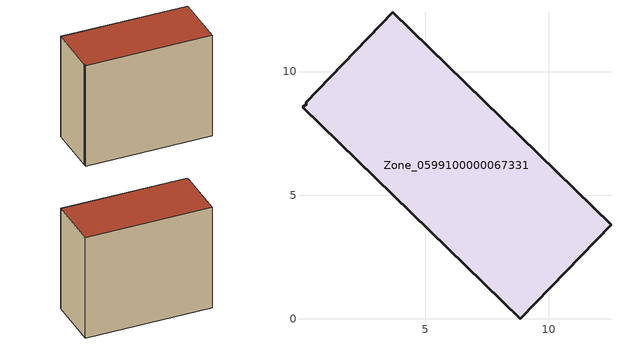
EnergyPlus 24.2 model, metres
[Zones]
Zone_0599100000067331
 floor ground (C_G): 12.52,3.8 8.84,0 0.03,8.55 0.2,8.71 0.16,8.74 3.69,12.4 z0
 wall outside (C_F): 12.52,3.8 3.69,12.4 0.16,8.74 0.2,8.71 0.03,8.55 8.84,0 12.52,3.8 z0:10.55
 roof outside (C_R): 8.84,0 12.52,3.8 3.69,12.4 0.16,8.74 0.2,8.71 0.03,8.55 z10.55
[BUILDING]
Pand.0599100000067331: North Axis=0; Terrain=City; Loads Convergence Tolerance Value=0.04; Temperature Convergence Tolerance Value=0.4; Solar Distribution=FullExterior; Maximum Number of Warmup Days=25; Minimum Number of Warmup Days=1
[Site:Location]
Rotterdam.The.Hague.AP_ZH_NLD Design_Conditions: Latitude=51.96; Longitude=4.45; Time Zone=1; Elevation=-4.5
[SITE:GROUNDTEMPERATURE:BUILDINGSURFACE]
18, 18, 18, 18, 18, 18, 18, 18, 18, 18, 18, 18
[MATERIAL] Thermal Absorptance=0.9; Solar Absorptance=0.7; Visible Absorptance=0.7
Name | Roughness | Thickness | Conductivity | Density | Specific Heat
G.TI.1946 | MediumSmooth | 0.15 | 1 | 540 | 1210
F.TI.1946 | Rough | 0.3 | 0.857143 | 1920 | 840
R.TI.1946 | MediumRough | 0.2 | 0.1 | 1500 | 1000
[CONSTRUCTION]
C_G: G.TI.1946
C_F: F.TI.1946
C_R: R.TI.1946
[ZONE]
Zone_0599100000067331: Type=1; Multiplier=1; Ceiling Height=Autocalculate; Volume=Autocalculate; Floor Area=autocalculate; Part of Total Floor Area=Yes
[ZONEINFILTRATION:DESIGNFLOWRATE]
Infil_Zone_0599100000067331: Zone or ZoneList or Space or SpaceList=Zone_0599100000067331; Schedule=AlwaysOn; Design Flow Rate Calculation Method=Flow/Area; Flow Rate per Floor Area=0.003; Constant Term Coefficient=1; Temperature Term Coefficient=0; Velocity Term Coefficient=0; Velocity Squared Term Coefficient=0
[HVACTEMPLATE:ZONE:IDEALLOADSAIRSYSTEM]
Zone_0599100000067331: Maximum Heating Supply Air Temperature=50; Minimum Cooling Supply Air Temperature=13; Maximum Heating Supply Air Humidity Ratio=0.0156; Minimum Cooling Supply Air Humidity Ratio=0.0077; Heating Limit=NoLimit; Cooling Limit=NoLimit; Dehumidification Control Type=ConstantSensibleHeatRatio; Cooling Sensible Heat Ratio=0.7; Dehumidification Setpoint=60; Humidification Control Type=None; Humidification Setpoint=30; Outdoor Air Method=None; Outdoor Air Flow Rate per Person=0.00944; Outdoor Air Flow Rate per Zone Floor Area=0; Outdoor Air Flow Rate per Zone=0; Demand Controlled Ventilation Type=None; Outdoor Air Economizer Type=NoEconomizer; Heat Recovery Type=None; Sensible Heat Recovery Effectiveness=0.7; Latent Heat Recovery Effectiveness=0.65
[ZONECONTROL:THERMOSTAT]
ThermostatControl_Zone_0599100000067331: Zone or ZoneList=Zone_0599100000067331; Control Type Schedule=DualSetpointControlType; Control 1=Thermostat_Zone_0599100000067331; Temperature Difference Between Cutout And Setpoint=0
[THERMOSTATSETPOINT:DUALSETPOINT]
Thermostat_Zone_0599100000067331: Heating Setpoint Temperature Schedule=HeatingSetpoint_Zone_0599100000067331; Cooling Setpoint Temperature Schedule=CoolingSetpoint_Zone_0599100000067331
[SCHEDULE:COMPACT]
HeatingSetpoint_Zone_0599100000067331: Through: 12/31, For: AllDays, Until: 24:00, 21
CoolingSetpoint_Zone_0599100000067331: Through: 12/31, For: AllDays, Until: 24:00, 24
DualSetpointControlType: Through: 12/31, For: AllDays, Until: 24:00, 4
AlwaysOn: Through: 12/31, For: AllDays, Until: 24:00, 1
